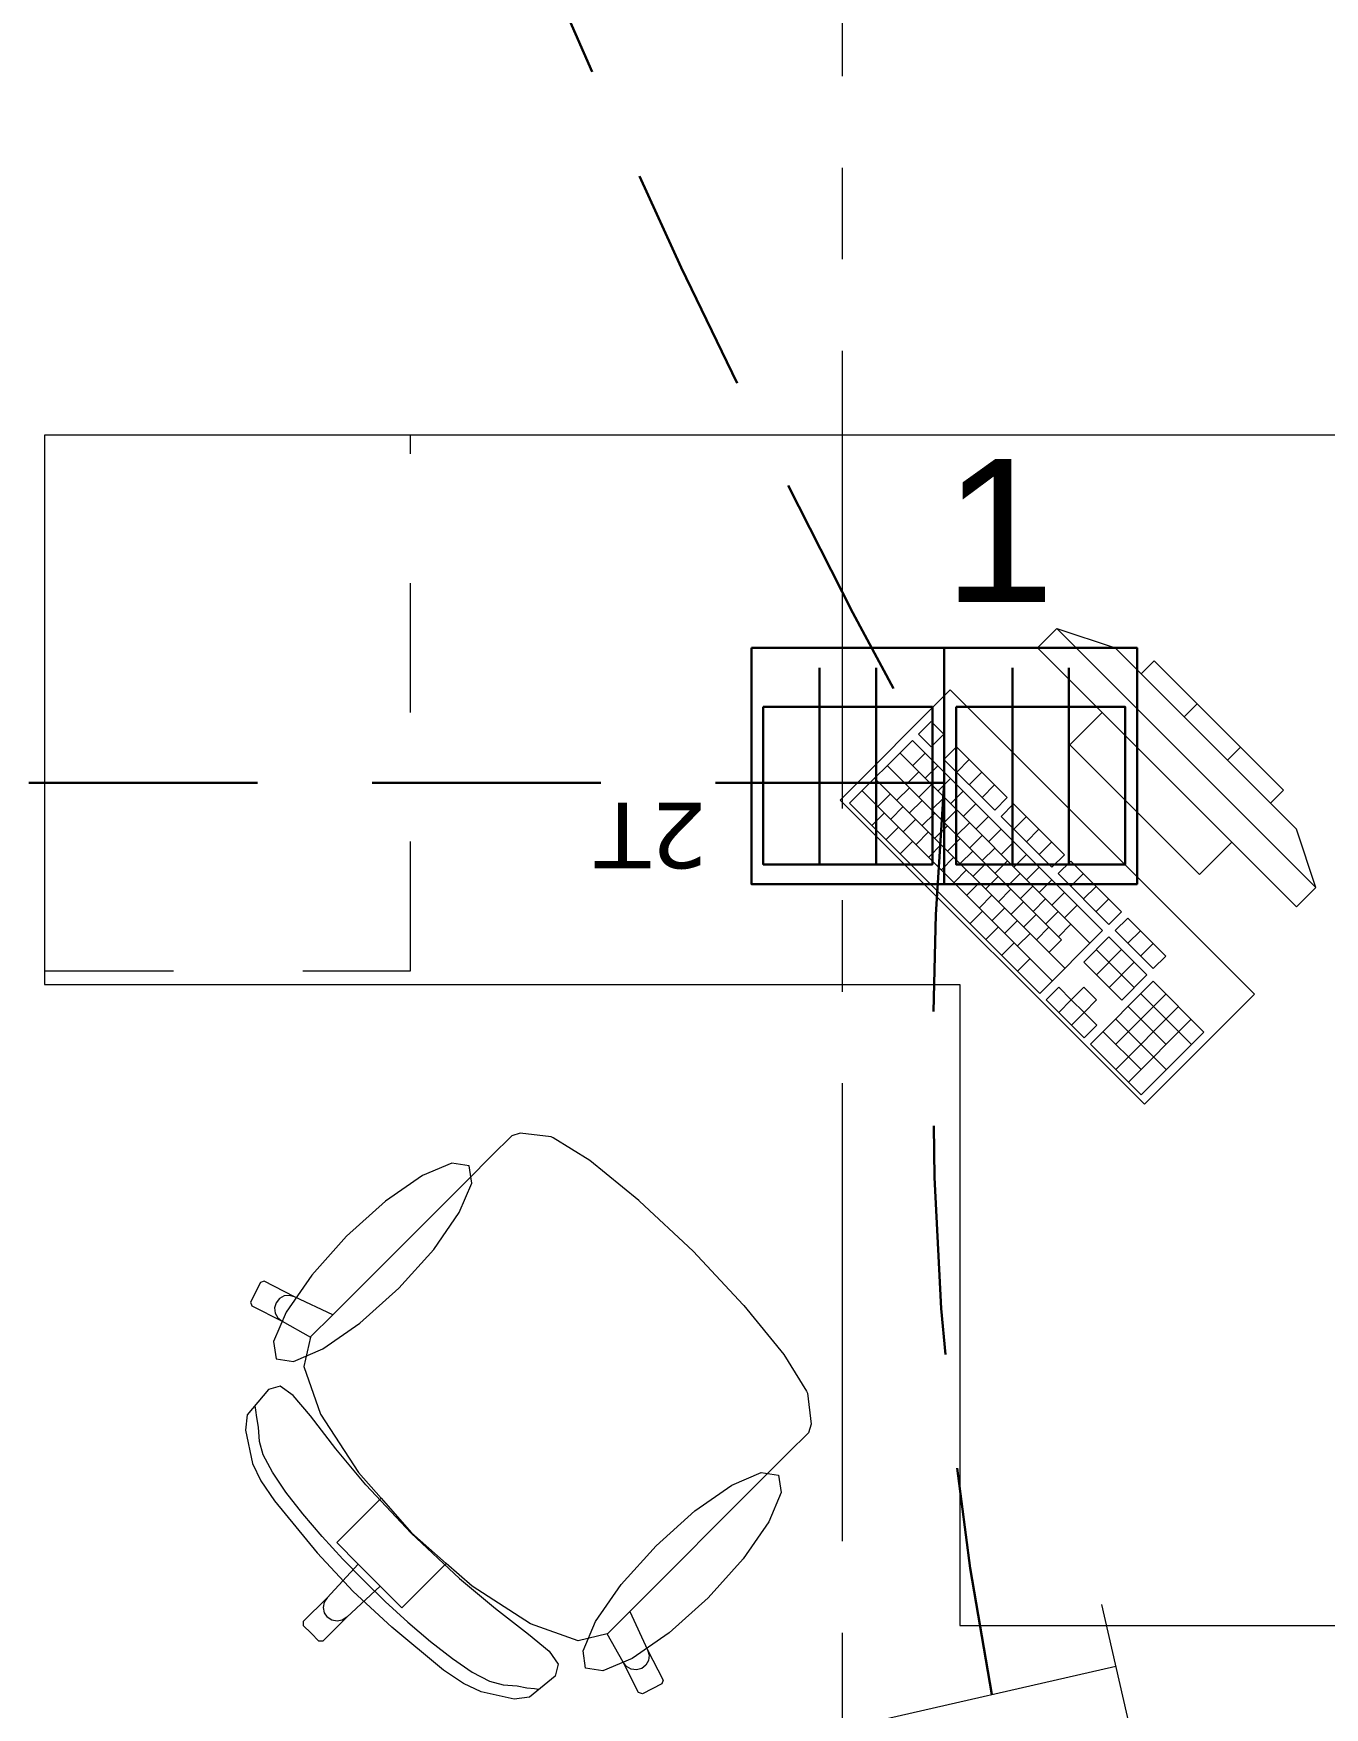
# Model space of a CAD drawing. Header units: inches. Extents: x -19 to 5698, y -728 to 92.
# Drawn here: x 315.659 to 317.069, y 30.329 to 32.158 of the extents above; entities that cross this region are included whole.
import ezdxf

# ---------------------------------------------------------------- set-up
doc = ezdxf.new("R2010")
doc.units = ezdxf.units.IN
doc.header["$MEASUREMENT"] = 0
for name, pattern in [('HIDDEN', [0.375, 0.25, -0.125]), ('Punto & Raya', [0.65, 0.5, -0.075, 0, -0.075]), ('Rayas', [0.282222, 0.141111, -0.141111]), ('RAYITAS', [0.375, 0.25, -0.125])]:
    doc.linetypes.add(name, pattern=pattern)
doc.layers.get('0').update_dxf_attribs({"color": 61})
for name, color, linetype, lineweight in [('00 conduct tomacorr', 120, 'HIDDEN', 30), ('00 IE LUZ EMERGENCIA', 253, 'Continuous', 0), ('T-TECHO-E', 150, 'Continuous', 20), ('TOMACORRIENTE', 22, 'RAYITAS', 9)]:
    doc.layers.add(name, color=color, linetype=linetype, lineweight=lineweight)
doc.layers.add('Interior - Mobiliario', color=7, linetype='Continuous')
doc.layers.add('Marcador - Secciones', color=7, linetype='Continuous')
doc.styles.add('Annotative', font='arial.ttf')

# ---------------------------------------------------------------- blocks, each defined once
blk = doc.blocks.new('CAJA POP UP 6 MODULOS')
at = {"layer": '00 conduct tomacorr', "linetype": 'Continuous'}
for p, q in [((-0.095, -0.165), (-0.095, -0.0151)), ((-0.052, -0.165), (-0.052, -0.0151)), ((0.052, -0.165), (0.052, -0.0151)), ((0.095, -0.165), (0.095, -0.0151)), ((0, -0.165), (0, -0.18))]:
    blk.add_line(p, q, dxfattribs=at)
for points in [[(-0.147, 0), (0.147, 0), (0.147, -0.18), (-0.147, -0.18)], [(0, 0), (0.147, 0), (0.147, -0.18), (0, -0.18)]]:
    blk.add_lwpolyline(points, close=True, dxfattribs=at)
for points in [[(-0.138, -0.045), (-0.009, -0.045), (-0.009, -0.165), (-0.138, -0.165), (-0.138, -0.045)], [(0.009, -0.045), (0.138, -0.045), (0.138, -0.165), (0.009, -0.165), (0.009, -0.045)]]:
    blk.add_lwpolyline(points, dxfattribs=at)
at = {"color": 1, "insert": (-0.1807, -0.168), "char_height": 0.05, "attachment_point": 1, "rotation": 180}
blk.add_mtext_dynamic_manual_height_columns('{\\fVerdana|b0|i0|c0|p34;2T}', width=0.000481, gutter_width=0.1561, heights=[0], dxfattribs=at)
blk = doc.blocks.new('a')
at = {"layer": 'TOMACORRIENTE', "ltscale": 0.05}
h = blk.add_hatch(color=4, dxfattribs=at)
edge = h.paths.add_edge_path()
edge.add_arc((0, 0.0752), 0.0211, 0, 360)
at = {"layer": 'TOMACORRIENTE', "color": 4}
for p, q in [((-0.1455, 0.0963), (-0.0515, 0.0963)), ((-0.0985, 0.0963), (-0.0985, -0.0966)), ((0, 0.0963), (0, -0.0963)), ((0.0623, -0.0963), (0.0623, 0.0963))]:
    blk.add_line(p, q, dxfattribs=at)
blk.add_circle((0, 0.0752), 0.0211, dxfattribs=at)
blk = doc.blocks.new('CABLE 3FACE')
at = {"layer": 'T-TECHO-E', "rotation": 59.94170052614085}
blk.add_blockref('a', (0, 0), dxfattribs=at)

msp = doc.modelspace()

# ---------------------------------------------------------------- linework, layer by layer
at = {"layer": '00 conduct tomacorr'}
msp.add_line((316.6541, 31.3392, -0.0007), (312.9576, 31.3392, -0.0007), dxfattribs=at)
for centre, radius, start, end in [((325.4926, 36.2029, -0.0007), 10.0884, 189.70155, 208.82372), ((320.3365, 31.0313, -0.0007), 3.6952, 175.2208, 210.743)]:
    msp.add_arc(centre, radius, start, end, dxfattribs=at)
at = {"layer": 'Interior - Mobiliario', "color": 175, "linetype": 'Rayas', "lineweight": 13}
for p, q in [((316.0712, 31.134), (316.0712, 31.719)), ((315.6712, 31.134), (316.0712, 31.134))]:
    msp.add_line(p, q, dxfattribs=at)
at = {"layer": 'Interior - Mobiliario', "color": 175, "linetype": 'Continuous', "lineweight": 13}
for p, q in [((316.7772, 31.5079), (316.756, 31.4867)), ((317.0601, 31.2251), (316.7772, 31.5079)), ((316.7772, 31.5079), (316.8409, 31.4867)), ((316.756, 31.4867), (317.0389, 31.2039)), ((316.8409, 31.4867), (317.0389, 31.2887)), ((316.8833, 31.4726), (316.8692, 31.4584)), ((317.0247, 31.3311), (316.8833, 31.4726)), ((316.8692, 31.4584), (317.0106, 31.317)), ((316.8267, 31.416), (316.7914, 31.3806)), ((316.9682, 31.2746), (316.8267, 31.416)), ((316.9163, 31.4113), (316.9304, 31.4254)), ((316.6399, 31.4062), (316.6261, 31.3925)), ((316.6261, 31.3925), (316.64, 31.3786)), ((316.6537, 31.3923), (316.6399, 31.4062)), ((316.6193, 31.3856), (316.5507, 31.317)), ((316.827, 31.1779), (316.6193, 31.3856)), ((316.64, 31.3786), (316.6537, 31.3923)), ((316.6675, 31.3785), (316.6538, 31.3648)), ((316.7229, 31.3231), (316.6675, 31.3785)), ((316.7914, 31.3806), (316.9328, 31.2392)), ((316.9634, 31.3641), (316.9776, 31.3783)), ((316.5919, 31.3582), (316.7823, 31.1678)), ((316.6056, 31.3719), (316.8133, 31.1642)), ((316.6194, 31.358), (316.6331, 31.3717)), ((316.6333, 31.3442), (316.647, 31.3579)), ((316.6538, 31.3648), (316.7092, 31.3094)), ((316.6677, 31.3509), (316.6814, 31.3646)), ((316.5781, 31.3445), (316.7859, 31.1367)), ((316.6126, 31.3374), (316.6263, 31.3511)), ((316.6471, 31.3303), (316.6608, 31.3441)), ((316.6815, 31.3371), (316.6952, 31.3508)), ((316.5644, 31.3307), (316.7721, 31.123)), ((316.5817, 31.3134), (316.5955, 31.3271)), ((316.6024, 31.3202), (316.6161, 31.3339)), ((316.6162, 31.3064), (316.6299, 31.3201)), ((316.6265, 31.3235), (316.6402, 31.3373)), ((316.6403, 31.3097), (316.654, 31.3234)), ((316.661, 31.3165), (316.6747, 31.3302)), ((316.6954, 31.3232), (316.7091, 31.3369)), ((316.7092, 31.3094), (316.7229, 31.3231)), ((317.0106, 31.317), (317.0247, 31.3311)), ((316.5507, 31.317), (316.7584, 31.1093)), ((316.5749, 31.2928), (316.5887, 31.3065)), ((316.5956, 31.2996), (316.6093, 31.3133)), ((316.6301, 31.2925), (316.6438, 31.3062)), ((316.6542, 31.2959), (316.6679, 31.3096)), ((316.6748, 31.3026), (316.6885, 31.3164)), ((316.6887, 31.2888), (316.7024, 31.3025)), ((316.7299, 31.3162), (316.7161, 31.3024)), ((316.7161, 31.3024), (316.7715, 31.2471)), ((316.7853, 31.2608), (316.7299, 31.3162)), ((316.73, 31.2886), (316.7437, 31.3023)), ((316.5905, 31.2772), (316.6042, 31.2909)), ((316.6094, 31.2857), (316.6231, 31.2995)), ((316.6233, 31.2719), (316.637, 31.2856)), ((316.6439, 31.2787), (316.6576, 31.2924)), ((316.668, 31.282), (316.6817, 31.2957)), ((316.7025, 31.2749), (316.7162, 31.2887)), ((316.7438, 31.2747), (316.7576, 31.2885)), ((317.0601, 31.2251), (317.0389, 31.2887)), ((316.6061, 31.2616), (316.6198, 31.2754)), ((316.6371, 31.258), (316.6508, 31.2718)), ((316.6578, 31.2648), (316.6715, 31.2785)), ((316.6716, 31.251), (316.6853, 31.2647)), ((316.6819, 31.2682), (316.6956, 31.2819)), ((316.6957, 31.2543), (316.7094, 31.268)), ((316.7163, 31.2611), (316.7301, 31.2748)), ((316.7577, 31.2609), (316.7714, 31.2746)), ((316.9328, 31.2392), (316.9682, 31.2746)), ((316.651, 31.2442), (316.6647, 31.2579)), ((316.6855, 31.2371), (316.6992, 31.2509)), ((316.7096, 31.2405), (316.7233, 31.2542)), ((316.7302, 31.2473), (316.7439, 31.261)), ((316.744, 31.2334), (316.7578, 31.2471)), ((316.7715, 31.2471), (316.7853, 31.2608)), ((316.7922, 31.2538), (316.7785, 31.2401)), ((316.8476, 31.1985), (316.7922, 31.2538)), ((316.6648, 31.2303), (316.6785, 31.2441)), ((316.6787, 31.2165), (316.6924, 31.2302)), ((316.6993, 31.2233), (316.713, 31.237)), ((316.7234, 31.2266), (316.7371, 31.2403)), ((316.7579, 31.2196), (316.7716, 31.2333)), ((316.7785, 31.2401), (316.8339, 31.1847)), ((316.7923, 31.2263), (316.806, 31.24)), ((316.6925, 31.2027), (316.7062, 31.2164)), ((316.7132, 31.2094), (316.7269, 31.2232)), ((316.7373, 31.2128), (316.751, 31.2265)), ((316.7511, 31.1989), (316.7648, 31.2126)), ((316.7717, 31.2057), (316.7855, 31.2194)), ((316.8062, 31.2124), (316.8199, 31.2261)), ((316.82, 31.1986), (316.8337, 31.2123)), ((317.0389, 31.2039), (317.0601, 31.2251)), ((316.6823, 31.1855), (316.696, 31.1992)), ((316.7064, 31.1888), (316.7201, 31.2025)), ((316.727, 31.1956), (316.7407, 31.2093)), ((316.7408, 31.1817), (316.7546, 31.1955)), ((316.7649, 31.1851), (316.7787, 31.1988)), ((316.7856, 31.1919), (316.7993, 31.2056)), ((316.8339, 31.1847), (316.8476, 31.1985)), ((316.8545, 31.1915), (316.8408, 31.1778)), ((316.896, 31.15), (316.8545, 31.1915)), ((316.6996, 31.1682), (316.7133, 31.1819)), ((316.7202, 31.175), (316.7339, 31.1887)), ((316.7341, 31.1611), (316.7478, 31.1748)), ((316.7547, 31.1679), (316.7684, 31.1816)), ((316.7584, 31.1093), (316.827, 31.1779)), ((316.7788, 31.1712), (316.7925, 31.1849)), ((316.8408, 31.1778), (316.8823, 31.1363)), ((316.8546, 31.164), (316.8683, 31.1777)), ((316.7169, 31.1509), (316.7306, 31.1646)), ((316.7685, 31.1541), (316.7823, 31.1678)), ((316.8339, 31.171), (316.8065, 31.1435)), ((316.8202, 31.1572), (316.8617, 31.1157)), ((316.8203, 31.1297), (316.8478, 31.1571)), ((316.8755, 31.1294), (316.8339, 31.171)), ((316.8685, 31.1501), (316.8822, 31.1638)), ((316.7342, 31.1335), (316.7479, 31.1473)), ((316.8065, 31.1435), (316.848, 31.102)), ((316.8342, 31.1158), (316.8616, 31.1433)), ((316.8823, 31.1363), (316.896, 31.15)), ((316.8824, 31.1225), (316.8138, 31.0539)), ((316.848, 31.102), (316.8755, 31.1294)), ((316.9378, 31.0671), (316.8824, 31.1225)), ((316.7791, 31.1161), (316.7654, 31.1024)), ((316.7654, 31.1024), (316.8069, 31.0608)), ((316.7929, 31.1023), (316.7791, 31.1161)), ((316.7792, 31.0885), (316.7929, 31.1023)), ((316.8066, 31.116), (316.7929, 31.1023)), ((316.7929, 31.1023), (316.8068, 31.0884)), ((316.8205, 31.1021), (316.8066, 31.116)), ((316.8068, 31.0884), (316.8205, 31.1021)), ((316.8414, 31.0538), (316.8962, 31.1086)), ((316.8687, 31.1088), (316.9241, 31.0534)), ((316.793, 31.0747), (316.8068, 31.0884)), ((316.8206, 31.0746), (316.8068, 31.0884)), ((316.8415, 31.0262), (316.9101, 31.0948)), ((316.855, 31.0951), (316.8965, 31.0535)), ((316.8069, 31.0608), (316.8206, 31.0746)), ((316.8275, 31.0676), (316.8691, 31.0261)), ((316.8412, 31.0814), (316.8966, 31.026)), ((316.8554, 31.0124), (316.9239, 31.081)), ((316.8692, 30.9985), (316.9378, 31.0671)), ((316.8138, 31.0539), (316.8692, 30.9985)), ((316.1816, 30.9536), (316.1596, 30.9317)), ((316.1909, 30.9565), (316.1816, 30.9536)), ((316.2248, 30.9525), (316.1909, 30.9565)), ((316.2269, 30.9516), (316.2248, 30.9525)), ((316.2669, 30.9267), (316.2269, 30.9516)), ((316.1596, 30.9317), (316.1341, 30.9062)), ((316.3206, 30.8831), (316.2669, 30.9267)), ((316.1341, 30.9062), (315.9862, 30.7583)), ((316.3214, 30.8824), (316.3206, 30.8831)), ((316.3798, 30.8276), (316.3214, 30.8824)), ((316.3798, 30.8276), (316.4346, 30.7693)), ((315.9073, 30.7936), (315.8965, 30.7722)), ((315.9114, 30.7949), (315.9073, 30.7936)), ((315.9445, 30.7779), (315.9114, 30.7949)), ((315.8965, 30.7722), (315.8979, 30.7681)), ((315.9243, 30.7714), (315.9227, 30.7658)), ((315.9279, 30.776), (315.9243, 30.7714)), ((315.933, 30.7788), (315.9279, 30.776)), ((315.9388, 30.7795), (315.933, 30.7788)), ((315.9445, 30.7779), (315.9388, 30.7795)), ((315.9862, 30.7583), (315.9445, 30.7779)), ((315.8979, 30.7681), (315.931, 30.7512)), ((315.9227, 30.7658), (315.9234, 30.7599)), ((315.9234, 30.7599), (315.9263, 30.7548)), ((315.9263, 30.7548), (315.931, 30.7512)), ((315.962, 30.7341), (315.9862, 30.7583)), ((316.4346, 30.7693), (316.4353, 30.7684)), ((316.4353, 30.7684), (316.4789, 30.7148)), ((315.931, 30.7512), (315.962, 30.7338)), ((315.962, 30.7338), (315.9545, 30.7019)), ((315.962, 30.7341), (315.962, 30.7338)), ((315.9545, 30.7019), (315.9728, 30.6499)), ((316.4789, 30.7148), (316.5038, 30.6747)), ((315.9288, 30.6802), (315.9159, 30.6768)), ((315.9431, 30.6702), (315.9288, 30.6802)), ((315.9159, 30.6768), (315.8927, 30.6489)), ((315.9617, 30.6479), (315.9431, 30.6702)), ((316.5038, 30.6747), (316.5047, 30.6726)), ((316.5047, 30.6726), (316.5087, 30.6387)), ((315.8927, 30.6489), (315.8908, 30.6322)), ((315.9023, 30.6542), (315.9015, 30.6587)), ((315.9031, 30.6462), (315.9023, 30.6542)), ((315.9051, 30.6354), (315.9031, 30.6462)), ((315.9896, 30.6117), (315.9617, 30.6479)), ((315.9728, 30.6499), (316.0142, 30.5861)), ((315.8908, 30.6322), (315.8986, 30.596)), ((315.9063, 30.62), (315.9051, 30.6354)), ((316.5058, 30.6294), (316.4838, 30.6074)), ((316.5087, 30.6387), (316.5058, 30.6294)), ((315.9102, 30.6053), (315.9063, 30.62)), ((316.0224, 30.5724), (315.9896, 30.6117)), ((316.4838, 30.6074), (316.4583, 30.5819)), ((315.8986, 30.596), (315.9075, 30.5768)), ((315.9202, 30.5864), (315.9102, 30.6053)), ((315.9075, 30.5768), (315.9224, 30.5551)), ((315.935, 30.5646), (315.9202, 30.5864)), ((316.0142, 30.5861), (316.039, 30.558)), ((316.0718, 30.5197), (316.0224, 30.5724)), ((316.4583, 30.5819), (316.3105, 30.4341)), ((315.9224, 30.5551), (315.9693, 30.4984)), ((315.9536, 30.5408), (315.935, 30.5646)), ((316.039, 30.558), (316.0116, 30.5306)), ((316.039, 30.558), (316.0723, 30.5201)), ((315.9747, 30.516), (315.9536, 30.5408)), ((315.9973, 30.4914), (315.9747, 30.516)), ((316.0116, 30.5306), (315.9905, 30.5094)), ((316.0718, 30.5197), (316.1246, 30.4702)), ((316.1101, 30.4868), (316.0723, 30.5201)), ((315.9693, 30.4984), (316.0084, 30.4562)), ((315.9905, 30.5094), (316.0141, 30.4858)), ((316.0141, 30.4858), (315.9801, 30.4493)), ((316.0201, 30.4679), (315.9973, 30.4914)), ((316.0141, 30.4858), (316.026, 30.4739)), ((316.1101, 30.4868), (316.0828, 30.4594)), ((316.1383, 30.462), (316.1101, 30.4868)), ((316.038, 30.4619), (316.0015, 30.4279)), ((316.0201, 30.4679), (316.0436, 30.4451)), ((316.038, 30.4619), (316.026, 30.4739)), ((316.0616, 30.4383), (316.038, 30.4619)), ((316.1246, 30.4702), (316.1639, 30.4375)), ((316.2021, 30.4207), (316.1383, 30.462)), ((315.9801, 30.4493), (315.954, 30.4232)), ((315.9769, 30.4444), (315.9758, 30.4387)), ((315.9801, 30.4493), (315.9769, 30.4444)), ((316.0506, 30.4171), (316.0084, 30.4562)), ((316.0436, 30.4451), (316.0682, 30.4226)), ((316.0828, 30.4594), (316.0616, 30.4383)), ((316.0015, 30.4279), (315.9754, 30.4018)), ((315.9758, 30.4387), (315.9769, 30.4329)), ((315.9769, 30.4329), (315.9802, 30.428)), ((315.9851, 30.4247), (315.9802, 30.428)), ((315.9909, 30.4236), (315.9851, 30.4247)), ((315.9966, 30.4247), (315.9909, 30.4236)), ((316.0015, 30.4279), (315.9966, 30.4247)), ((316.1639, 30.4375), (316.2001, 30.4095)), ((316.2863, 30.4098), (316.3105, 30.4341)), ((316.3105, 30.4341), (316.3301, 30.3923)), ((315.954, 30.4232), (315.954, 30.4189)), ((315.954, 30.4189), (315.9626, 30.4104)), ((315.9711, 30.4019), (315.9626, 30.4104)), ((316.1073, 30.3702), (316.0506, 30.4171)), ((316.0682, 30.4226), (316.093, 30.4014)), ((316.2001, 30.4095), (316.2224, 30.3909)), ((316.2541, 30.4023), (316.2021, 30.4207)), ((316.286, 30.4098), (316.2541, 30.4023)), ((316.2863, 30.4098), (316.286, 30.4098)), ((316.3033, 30.3788), (316.286, 30.4098)), ((315.9754, 30.4018), (315.9711, 30.4019)), ((316.093, 30.4014), (316.1168, 30.3828)), ((316.2224, 30.3909), (316.2324, 30.3766)), ((316.3301, 30.3923), (316.3317, 30.3866)), ((316.3301, 30.3923), (316.347, 30.3592)), ((316.129, 30.3554), (316.1073, 30.3702)), ((316.1168, 30.3828), (316.1386, 30.368)), ((316.2324, 30.3766), (316.229, 30.3637)), ((316.307, 30.3742), (316.3033, 30.3788)), ((316.3203, 30.3457), (316.3033, 30.3788)), ((316.3121, 30.3713), (316.307, 30.3742)), ((316.318, 30.3705), (316.3121, 30.3713)), ((316.3236, 30.3721), (316.318, 30.3705)), ((316.3282, 30.3757), (316.3236, 30.3721)), ((316.331, 30.3808), (316.3282, 30.3757)), ((316.3317, 30.3866), (316.331, 30.3808)), ((316.1482, 30.3464), (316.129, 30.3554)), ((316.1386, 30.368), (316.1574, 30.358)), ((316.1574, 30.358), (316.1722, 30.3541)), ((316.1722, 30.3541), (316.1876, 30.353)), ((316.1876, 30.353), (316.1983, 30.3509)), ((316.1983, 30.3509), (316.2064, 30.3501)), ((316.229, 30.3637), (316.2011, 30.3405)), ((316.3457, 30.3552), (316.3244, 30.3443)), ((316.347, 30.3592), (316.3457, 30.3552)), ((316.1843, 30.3386), (316.1482, 30.3464)), ((316.2011, 30.3405), (316.1843, 30.3386)), ((316.2064, 30.3501), (316.2109, 30.3493)), ((316.3244, 30.3443), (316.3203, 30.3457))]:
    msp.add_line(p, q, dxfattribs=at)
at = {"layer": 'Interior - Mobiliario', "color": 175, "linetype": 'Continuous', "lineweight": 13, "flags": 128}
for points in [[(317.1712, 31.719), (315.6712, 31.719), (315.6712, 31.119), (316.6712, 31.119), (316.6712, 30.419), (317.1712, 30.419)], [(316.6606, 31.4407), (316.5404, 31.3205), (316.8727, 30.9882), (316.9929, 31.1084)], [(316.0013, 30.8441), (315.9632, 30.8016), (315.9352, 30.7612), (315.9216, 30.7292), (315.9244, 30.7103), (315.9433, 30.7074), (315.9754, 30.721), (316.0158, 30.749), (316.0583, 30.7872), (316.0964, 30.8296), (316.1244, 30.87), (316.138, 30.9021), (316.1352, 30.921), (316.1162, 30.9239), (316.0842, 30.9103), (316.0438, 30.8822)], [(316.3963, 30.4492), (316.3538, 30.411), (316.3134, 30.383), (316.2813, 30.3694), (316.2624, 30.3722), (316.2596, 30.3912), (316.2732, 30.4232), (316.3012, 30.4636), (316.3393, 30.5061), (316.3818, 30.5442), (316.4222, 30.5722), (316.4543, 30.5859), (316.4732, 30.583), (316.476, 30.5641), (316.4624, 30.532), (316.4344, 30.4916)]]:
    msp.add_lwpolyline(points, close=True, dxfattribs=at)
at = {"layer": 'Marcador - Secciones', "color": 251, "linetype": 'Punto & Raya', "lineweight": 13, "true_color": 0x636466}
msp.add_line((316.5425, 46.2111), (316.5425, 0.8878), dxfattribs=at)

# ---------------------------------------------------------------- block references
at = {"layer": '00 conduct tomacorr', "xscale": 1.432830642179531, "yscale": 1.432830642179531, "zscale": 1.432830642179531}
msp.add_blockref('CAJA POP UP 6 MODULOS', (316.6541, 31.4866, -0.0007), dxfattribs=at)
at = {"layer": '00 conduct tomacorr', "xscale": 1.47256122672843, "yscale": 1.47256122672843, "zscale": 1.47256122672843, "rotation": 222.9969476224331}
msp.add_blockref('CABLE 3FACE', (316.7357, 30.2012, -0.0007), dxfattribs=at)

# ---------------------------------------------------------------- texts
at = {"layer": '00 IE LUZ EMERGENCIA', "style": 'Annotative'}
msp.add_attdef('1', (316.6533, 31.5367, -0.0007), '', height=0.1562, dxfattribs=at)

doc.saveas('drawing.dxf')
